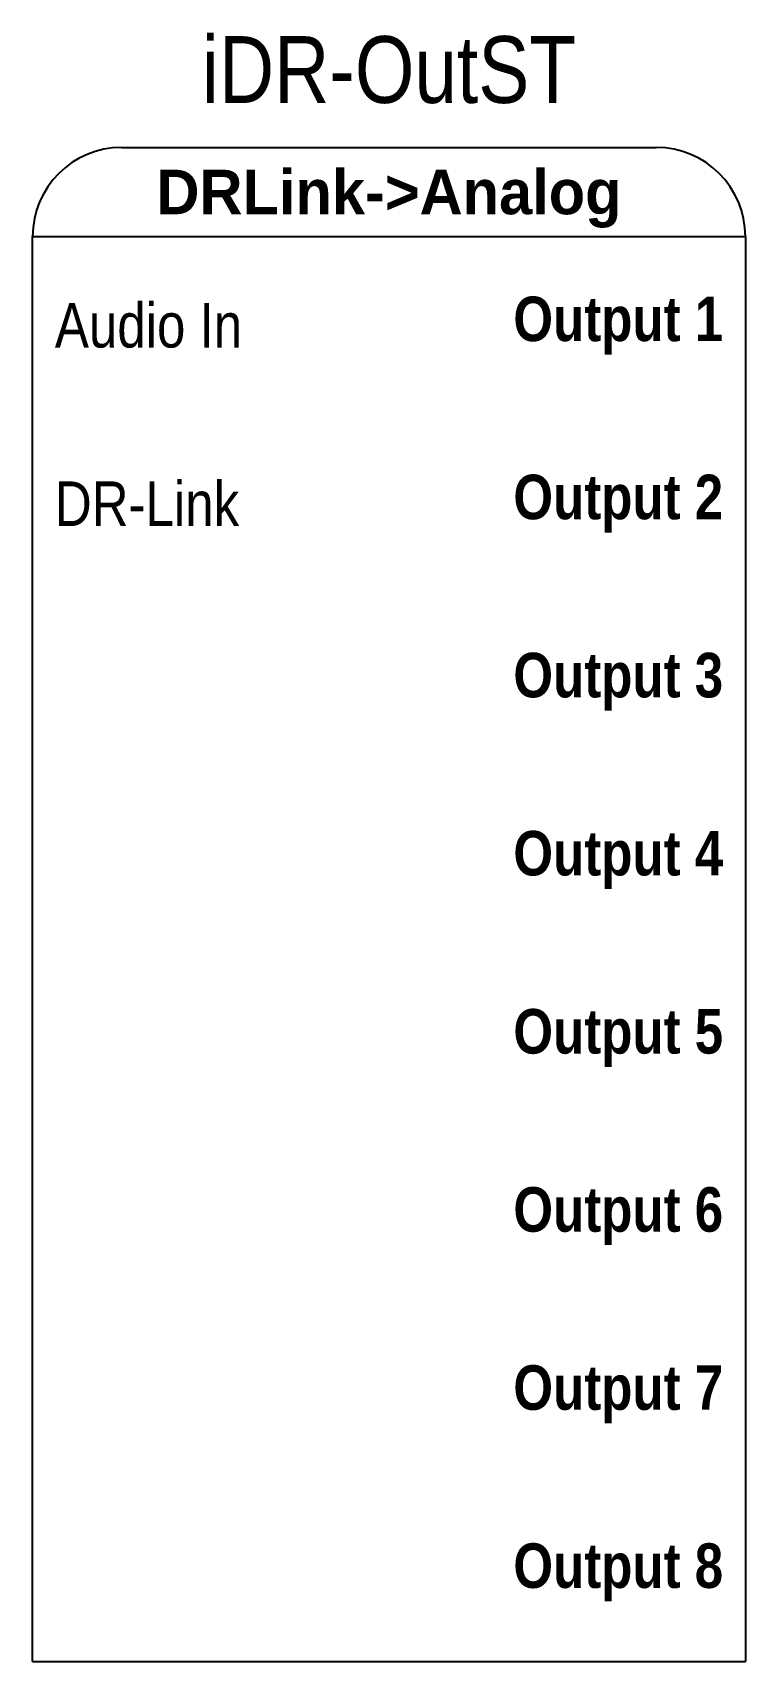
# Model space of a CAD drawing. Header units: inches. Extents: x 0 to 16, y -22 to 14.6.
import ezdxf
from ezdxf.enums import TextEntityAlignment as Align

# ---------------------------------------------------------------- set-up
doc = ezdxf.new("R2010")
doc.units = ezdxf.units.IN
doc.header["$MEASUREMENT"] = 0
doc.layers.get('0').update_dxf_attribs({"lineweight": 25, "true_color": 0xffffff})
doc.layers.add('Equipment', color=178, linetype='Continuous', lineweight=25, true_color=0x000000)
doc.layers.add('Text', color=178, linetype='Continuous', lineweight=25, true_color=0x000000)
doc.styles.add('textstyle14', font='')
doc.styles.add('textstyle15', font='')
doc.styles.add('textstyle16', font='')
doc.styles.add('textstyle17', font='')
doc.styles.add('textstyle18', font='')
doc.styles.add('textstyle19', font='')
doc.styles.add('textstyle20', font='')
doc.styles.add('textstyle21', font='')
doc.styles.add('textstyle22', font='')
doc.styles.add('textstyle23', font='')
doc.styles.add('textstyle24', font='')
doc.styles.add('textstyle25', font='')
doc.styles.get('textstyle14').set_extended_font_data('Ubuntu Condensed')
doc.styles.get('textstyle15').set_extended_font_data('Ubuntu Condensed')
doc.styles.get('textstyle16').set_extended_font_data('Ubuntu Condensed')
doc.styles.get('textstyle17').set_extended_font_data('Ubuntu Condensed')
doc.styles.get('textstyle18').set_extended_font_data('Ubuntu', bold=True)
doc.styles.get('textstyle19').set_extended_font_data('Ubuntu Condensed')
doc.styles.get('textstyle20').set_extended_font_data('Ubuntu Condensed')
doc.styles.get('textstyle21').set_extended_font_data('Ubuntu Condensed')
doc.styles.get('textstyle22').set_extended_font_data('Ubuntu Condensed')
doc.styles.get('textstyle23').set_extended_font_data('Ubuntu Condensed')
doc.styles.get('textstyle24').set_extended_font_data('Ubuntu Condensed')
doc.styles.get('textstyle25').set_extended_font_data('Ubuntu Condensed')

msp = doc.modelspace()

# ---------------------------------------------------------------- linework, layer by layer
at = {"layer": 'Equipment'}
for p, q in [((2, 12), (14, 12)), ((0, -22), (0, 10)), ((0, 10), (16, 10)), ((16, 10), (16, -22)), ((0, -22), (16, -22))]:
    msp.add_line(p, q, dxfattribs=at)
for centre, start, end in [((2, 10), 90, 180), ((14, 10), 0, 90)]:
    msp.add_arc(centre, 2, start, end, dxfattribs=at)

# ---------------------------------------------------------------- texts
at = {"style": 'textstyle17'}
msp.add_text('iDR-OutST', height=1.5, dxfattribs=at).set_placement((8, 13), align=Align.CENTER)
at = {"style": 'textstyle18'}
msp.add_text('DRLink->Analog', height=1, dxfattribs=at).set_placement((8, 11), align=Align.MIDDLE_CENTER)
at = {"layer": 'Text', "char_height": 1}
for s, insert, attachment_point, style in [('Audio In', (0.5, 8), 4, 'textstyle14'), ('\\fUbuntu Condensed|b1|i0|c0|p0;Output 1', (15.5, 8), 6, 'textstyle15'), ('DR-Link', (0.5, 4), 4, 'textstyle25'), ('\\fUbuntu Condensed|b1|i0|c0|p0;Output 2', (15.5, 4), 6, 'textstyle16'), ('\\fUbuntu Condensed|b1|i0|c0|p0;Output 3', (15.5, 0), 6, 'textstyle19'), ('\\fUbuntu Condensed|b1|i0|c0|p0;Output 4', (15.5, -4), 6, 'textstyle20'), ('\\fUbuntu Condensed|b1|i0|c0|p0;Output 5', (15.5, -8), 6, 'textstyle21'), ('\\fUbuntu Condensed|b1|i0|c0|p0;Output 6', (15.5, -12), 6, 'textstyle22'), ('\\fUbuntu Condensed|b1|i0|c0|p0;Output 7', (15.5, -16), 6, 'textstyle23'), ('\\fUbuntu Condensed|b1|i0|c0|p0;Output 8', (15.5, -20), 6, 'textstyle24')]:
    msp.add_mtext(s, dxfattribs=dict(at, insert=insert, attachment_point=attachment_point, style=style))

doc.saveas('drawing.dxf')
